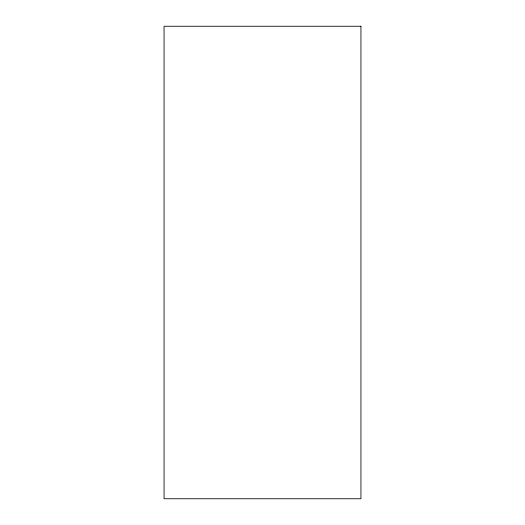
<?xml version="1.0" encoding="UTF-8"?>
<svg xmlns="http://www.w3.org/2000/svg" width="525" height="525" viewBox="0 0 525 525"><rect width="100%" height="100%" fill="white"/><g stroke="black" fill="none" stroke-linecap="round" stroke-linejoin="round"><path stroke-width="0.79" d="M360.938 26.25L164.062 26.25L164.062 498.75L360.938 498.75L360.938 26.25"/></g></svg>
